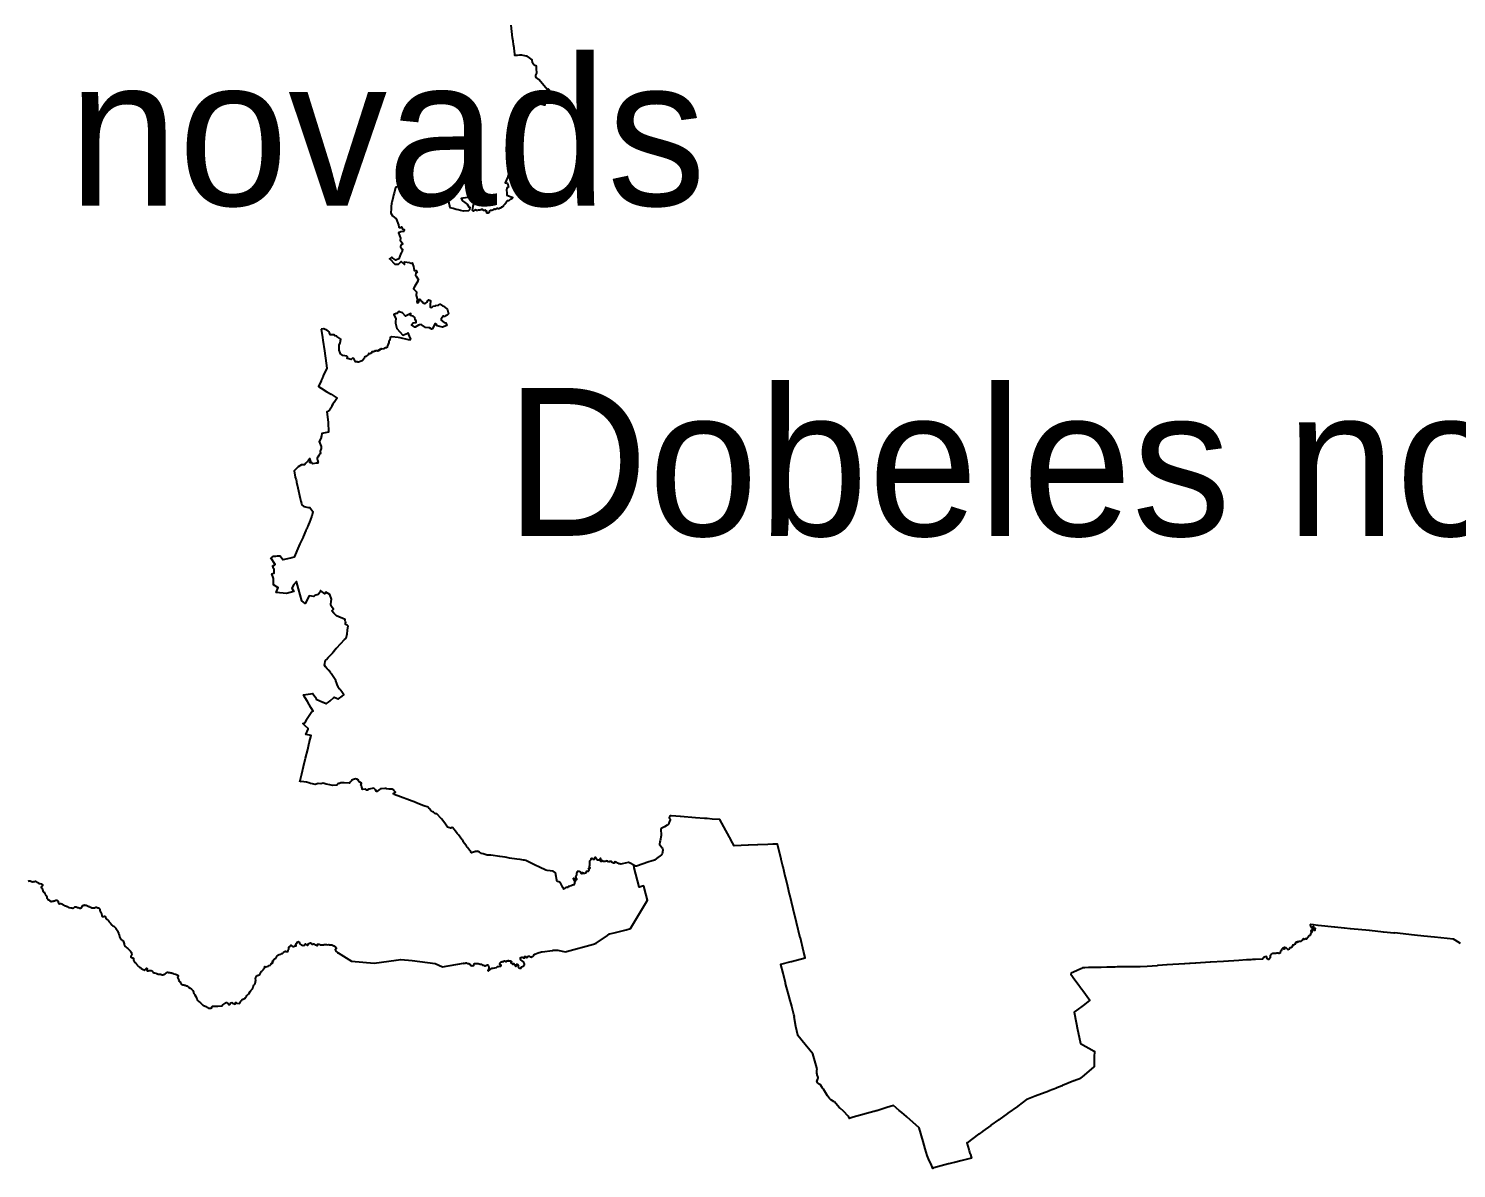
# Model space of a CAD drawing. Extents: x 293476 to 779698, y 145469 to 460400.
# Drawn here: x 412090 to 462305, y 240355 to 280438 of the extents above; entities that cross this region are included whole.
import ezdxf

# ---------------------------------------------------------------- set-up
doc = ezdxf.new("R2010")
doc.units = 0
for name, color, linetype in [('Level 25', 7, 'Continuous'), ('Level 31', 7, 'Continuous'), ('Level 57', 7, 'Continuous')]:
    doc.layers.add(name, color=color, linetype=linetype)

msp = doc.modelspace()

# ---------------------------------------------------------------- linework, layer by layer
at = {"layer": 'Level 25'}
for points in [[(430423, 278239), (430410, 278275), (430401, 278289), (430392, 278297), (430372, 278308), (430361, 278311), (430353, 278309), (430350, 278303), (430350, 278292), (430348, 278286), (430343, 278288), (430030, 278647), (429937, 278715), (429936, 278722), (429934, 278753), (429929, 278785), (429928, 278797), (429935, 278814), (429940, 278825), (429950, 278845), (429960, 278863), (429962, 278878), (429963, 278891), (429961, 278918), (429953, 278990), (429957, 279078), (429952, 279111), (429910, 279138), (429866, 279158), (429863, 279165), (429813, 279230), (429805, 279333), (429703, 279409), (429626, 279467), (429587, 279472), (429436, 279498), (429391, 279505), (429354, 279502), (429286, 279495), (429246, 279492), (429198, 279489), (429196, 279488), (429191, 279533), (429178, 279639), (429165, 279745), (429164, 279756), (429149, 279875), (429134, 279993), (429115, 280116), (429064, 280558)], [(430423, 278239), (430411, 278205), (430414, 278195), (430435, 278194), (430446, 278195), (430453, 278187), (430445, 278172), (430446, 278170), (430445, 278160), (430447, 278153), (430453, 278146), (430453, 278142), (430451, 278133), (430450, 278125), (430444, 278119), (430436, 278111), (430431, 278100), (430429, 278092), (430429, 278086), (430423, 278082), (430395, 278052), (430376, 278026), (430368, 278006), (430355, 277991), (430346, 277978), (430338, 277962), (430337, 277960), (430336, 277953), (430335, 277938), (430332, 277931), (430327, 277924), (430318, 277920), (430306, 277919), (430300, 277920), (430290, 277919), (430286, 277915), (430282, 277909), (430281, 277896), (430283, 277889), (430281, 277883), (430274, 277878), (430269, 277870), (430268, 277866), (430264, 277863), (430256, 277865), (430250, 277865), (430244, 277868), (430239, 277866), (430235, 277861), (430232, 277855), (430229, 277851), (430231, 277845), (430234, 277839), (430237, 277832), (430235, 277821), (430235, 277820), (430247, 277800), (430253, 277788), (430252, 277777), (430251, 277767), (430248, 277758), (430243, 277749), (430237, 277746), (430230, 277745), (430229, 277745), (430210, 277748), (430197, 277762), (430188, 277775), (430182, 277787), (430181, 277800), (430172, 277781), (430164, 277773), (430151, 277768), (430146, 277768), (430133, 277776), (430124, 277785), (430119, 277792), (430120, 277801), (430108, 277811), (430086, 277811), (430057, 277824), (430037, 277828), (430021, 277815), (429970, 277779), (429944, 277750), (429928, 277734), (429911, 277726), (429896, 277714), (429880, 277693), (429865, 277667), (429857, 277650), (429833, 277655), (429826, 277647), (429822, 277640), (429807, 277639), (429784, 277633), (429771, 277634), (429763, 277655), (429767, 277658), (429770, 277667), (429767, 277672), (429763, 277680), (429756, 277683), (429750, 277681), (429737, 277685), (429731, 277680), (429722, 277678), (429710, 277679), (429689, 277684), (429661, 277696), (429646, 277700), (429635, 277701), (429630, 277697), (429626, 277688), (429624, 277674), (429620, 277665), (429614, 277657), (429607, 277653), (429598, 277648), (429596, 277637), (429594, 277626), (429590, 277618), (429585, 277613), (429573, 277610), (429563, 277606), (429558, 277597), (429560, 277588), (429565, 277582), (429577, 277573), (429590, 277566), (429602, 277558), (429603, 277551), (429603, 277547), (429594, 277546), (429584, 277550), (429571, 277555), (429554, 277557), (429540, 277555), (429526, 277552), (429517, 277543), (429506, 277536), (429499, 277528), (429494, 277523), (429488, 277519), (429483, 277518), (429472, 277516), (429465, 277519), (429462, 277524), (429458, 277523), (429437, 277519), (429410, 277514), (429400, 277518), (429393, 277525), (429380, 277539), (429365, 277531), (429355, 277529), (429335, 277545), (429320, 277534), (429297, 277550), (429273, 277551), (429249, 277545), (429243, 277537), (429233, 277532), (429219, 277531), (429212, 277517), (429205, 277521), (429205, 277507), (429191, 277488), (429181, 277470), (429181, 277452), (429183, 277440), (429178, 277423), (429175, 277414), (429179, 277408), (429194, 277405), (429210, 277401), (429227, 277388), (429246, 277378), (429249, 277369), (429263, 277355), (429295, 277336), (429304, 277323), (429312, 277300), (429321, 277273), (429322, 277255), (429331, 277228), (429335, 277214), (429331, 277204), (429323, 277195), (429310, 277180), (429287, 277151), (429282, 277142), (429284, 277132), (429289, 277112), (429291, 277100), (429298, 277086), (429276, 277078), (429273, 277052), (429242, 277010), (429278, 277008), (429285, 277003), (429289, 276991), (429279, 276924), (429271, 276921), (429224, 276917), (429213, 276910), (429167, 276855), (429159, 276845), (429162, 276829), (429171, 276821), (429203, 276816), (429217, 276760), (429205, 276748), (429172, 276796), (429145, 276796), (429114, 276764), (429112, 276760), (429090, 276726), (429100, 276706), (429075, 276627), (429067, 276556), (429071, 276544), (429096, 276510), (429114, 276497), (429116, 276529), (429123, 276536), (429200, 276550), (429208, 276519), (429226, 276509), (429229, 276497), (429228, 276485), (429233, 276472), (429282, 276429), (429308, 276419), (429330, 276412), (429338, 276385), (429352, 276376), (429367, 276389), (429403, 276335), (429411, 276326), (429405, 276304), (429401, 276302), (429395, 276295), (429380, 276289), (429367, 276281), (429358, 276279), (429353, 276279), (429341, 276273), (429329, 276263), (429276, 276219), (429268, 276211), (429265, 276206), (429242, 276145), (429213, 276076), (429212, 276070), (429198, 276011), (429198, 276005), (429203, 275998), (429199, 275995), (429198, 275987), (429203, 275970), (429203, 275955), (429195, 275929), (429182, 275897), (429154, 275816), (429153, 275809), (429127, 275735), (429078, 275599), (429061, 275549), (429042, 275495), (429027, 275456), (429019, 275435), (428976, 275306), (428962, 275268), (428948, 275231), (428948, 275230), (428848, 275013), (428872, 275010), (428885, 275008), (428899, 275006), (428916, 275003), (428932, 275001), (428966, 274856), (428952, 274847), (428930, 274845), (428908, 274819), (428901, 274766), (428909, 274649), (428913, 274648), (428910, 274615), (428906, 274590), (428907, 274586), (428905, 274583), (429116, 274498), (429099, 274491), (429097, 274488), (429097, 274472), (429092, 274463), (429084, 274453), (429074, 274450), (429063, 274443), (429046, 274438), (429036, 274433), (429029, 274429), (429020, 274420), (429013, 274410), (429006, 274402), (428997, 274394), (428986, 274386), (428972, 274381), (428962, 274377), (428950, 274378), (428932, 274380), (428918, 274378), (428912, 274371), (428902, 274359), (428896, 274352), (428892, 274331), (428886, 274318), (428878, 274307), (428868, 274294), (428859, 274280), (428844, 274266), (428817, 274240), (428786, 274205), (428780, 274202), (428778, 274185), (428775, 274177), (428768, 274169), (428757, 274164), (428749, 274161), (428738, 274161), (428723, 274161), (428717, 274159), (428712, 274153), (428705, 274148), (428701, 274141), (428696, 274135), (428694, 274127), (428691, 274121), (428682, 274121), (428672, 274120), (428662, 274118), (428654, 274116), (428648, 274112), (428645, 274106), (428642, 274102), (428636, 274098), (428631, 274098), (428624, 274104), (428618, 274104), (428612, 274103), (428603, 274103), (428593, 274105), (428588, 274110), (428582, 274114), (428577, 274116), (428559, 274105), (428546, 274095), (428526, 274088), (428500, 274081), (428471, 274082), (428454, 274081), (428444, 274081), (428438, 274079), (428435, 274072), (428429, 274064), (428418, 274056), (428405, 274049), (428389, 274045), (428376, 274045), (428360, 274044), (428344, 274042), (428333, 274040), (428324, 274036), (428310, 274029), (428300, 274021), (428292, 274014), (428291, 274011), (428287, 274000), (428285, 273988), (428283, 273979), (428283, 273971), (428282, 273965), (428273, 273954), (428268, 273952), (428252, 273951), (428224, 273954), (428218, 273951), (428211, 273949), (428201, 273953), (428201, 273976), (428196, 273987), (428200, 273995), (428206, 274007), (428205, 274011), (428204, 274014), (428201, 274015), (428194, 274013), (428184, 274010), (428180, 274010), (428177, 274012), (428176, 274014), (428176, 274021), (428177, 274030), (428177, 274040), (428176, 274042), (428173, 274046), (428161, 274047), (428153, 274047), (428145, 274048), (428137, 274044), (428133, 274043), (428124, 274046), (428108, 274041), (428091, 274040), (428079, 274058), (428064, 274072), (428050, 274080), (428047, 274081), (428035, 274080), (428029, 274081), (428023, 274081), (428018, 274080), (428011, 274077), (428006, 274074), (428002, 274069), (427991, 274064), (427981, 274061), (427969, 274054), (427964, 274051), (427944, 274049), (427942, 274049), (427939, 274052), (427935, 274053), (427929, 274053), (427921, 274051), (427920, 274050), (427913, 274049), (427905, 274048), (427885, 274045), (427873, 274047), (427866, 274046), (427845, 274046), (427839, 274047), (427821, 274057), (427816, 274062), (427809, 274061), (427796, 274057), (427774, 274044), (427759, 274036), (427741, 274016), (427734, 274016), (427711, 274033), (427706, 274038), (427702, 274040), (427702, 274044), (427731, 274191), (427756, 274308), (427769, 274353), (427769, 274356), (427787, 274435), (427789, 274455), (427793, 274487), (427780, 274491), (427767, 274491), (427738, 274491), (427717, 274494), (427707, 274497), (427666, 274495), (427665, 274499), (427566, 274496), (427521, 274493), (427455, 274486), (427366, 274471), (427300, 274461), (427356, 274381), (427512, 274261), (427574, 274170), (427604, 274155), (427602, 274068), (427559, 274027), (427385, 274013), (427277, 274043), (427202, 274062), (427123, 274081), (427024, 274106), (426912, 274134), (426901, 274188), (426878, 274302), (426859, 274401), (426779, 274417), (426664, 274440), (426587, 274453), (426504, 274514), (426487, 274527), (426441, 274509), (426333, 274531), (426287, 274526), (426238, 274499), (426191, 274473), (426130, 274357), (425534, 274606), (425414, 274635), (425343, 274725), (425249, 274843), (425124, 274862), (425068, 274875), (424996, 274846), (424947, 274650), (424929, 274581), (424911, 274523), (424861, 274318), (424854, 274287), (424847, 274178), (424843, 274114), (424831, 273952), (424889, 273855), (425018, 273744), (425098, 273535), (425107, 273457), (425118, 273445), (425178, 273447), (425210, 273465), (425245, 273384), (425299, 273375), (425299, 273352), (425284, 273299), (425183, 273286), (425098, 273260), (425169, 273064), (425166, 273062), (425168, 273057), (425167, 273045), (425159, 273000), (425159, 272998), (425252, 272867), (425247, 272867), (425194, 272833), (425182, 272821), (425166, 272767), (425166, 272757), (425219, 272698), (425235, 272682), (425238, 272675), (425239, 272671), (425223, 272561), (425179, 272537), (425183, 272530), (425113, 272343), (425008, 272299), (424897, 272370), (424873, 272391), (424870, 272396), (424854, 272389), (424788, 272340), (424792, 272336), (424975, 272156), (425039, 272149), (425077, 272149), (425084, 272147), (425187, 272240), (425190, 272247), (425198, 272251), (425307, 272144), (425313, 272232), (425487, 272212), (425514, 272192), (425590, 272199), (425575, 272160), (425598, 272161), (425629, 272072), (425654, 271935), (425694, 271926), (425725, 271935), (425754, 271859), (425710, 271843), (425694, 271756), (425719, 271726), (425798, 271597), (425780, 271564), (425778, 271559), (425678, 271378), (425665, 271366), (425624, 271285), (425729, 271176), (425724, 271054), (425770, 270897), (425740, 270847), (425762, 270791), (425801, 270803), (425814, 270845), (425847, 270921), (425933, 270834), (425936, 270837), (425982, 270787), (426005, 270776), (426028, 270771), (426034, 270773), (426106, 270815), (426111, 270821), (426129, 270870), (426154, 270900), (426159, 270898), (426222, 270875), (426212, 270712), (426218, 270647), (426277, 270632), (426316, 270671), (426405, 270693), (426407, 270701), (426410, 270701), (426495, 270717), (426512, 270717), (426558, 270744), (426563, 270747), (426568, 270746), (426643, 270693), (426649, 270690), (426652, 270692), (426655, 270687), (426659, 270684), (426693, 270672), (426724, 270644), (426809, 270565), (426818, 270546), (426860, 270408), (426806, 270361), (426793, 270353), (426792, 270354), (426750, 270335), (426712, 270313), (426678, 270333), (426597, 270229), (426603, 270180), (426704, 270105), (426764, 270091), (426799, 270002), (426643, 269939), (426643, 269936), (426460, 269983), (426455, 269987), (426423, 270045), (426418, 270050), (426389, 270058), (426381, 270057), (426291, 269879), (426261, 269873), (426252, 269876), (426189, 269911), (426053, 269929), (425896, 270034), (425840, 270023), (425801, 270009), (425681, 269943), (425678, 269943), (425561, 270015), (425616, 270093), (425718, 270106), (425725, 270145), (425687, 270208), (425672, 270273), (425613, 270323), (425519, 270350), (425528, 270415), (425351, 270328), (425246, 270443), (425156, 270461), (425109, 270487), (425056, 270416), (425013, 270415), (424933, 270384), (425003, 270229), (424993, 270141), (424990, 270084), (425041, 269888), (425256, 269656), (425430, 269731), (425434, 269733), (425479, 269626), (425524, 269519), (425530, 269505)], [(422380, 269871), (422425, 269574), (422437, 269476), (422492, 269101), (422555, 268667), (422579, 268497), (422454, 268223), (422452, 268217), (422428, 268163), (422424, 268152), (422386, 268065), (422378, 268047), (422288, 267850), (422376, 267795), (422579, 267668), (422728, 267577), (422940, 267444), (422943, 267442), (422913, 267400), (422886, 267361), (422880, 267361), (422877, 267360), (422846, 267318), (422786, 267234), (422789, 267231), (422795, 267227), (422751, 267167), (422767, 267155), (422677, 267021), (422592, 266958), (422585, 266955), (422631, 266600), (422636, 266245), (422403, 266203), (422387, 266117), (422383, 266077), (422380, 266049), (422315, 265914), (422375, 265742), (422381, 265671)], [(424695, 269215), (424668, 269213), (424642, 269216), (424633, 269212), (424621, 269201), (424600, 269190), (424595, 269180), (424588, 269175), (424580, 269172), (424511, 269169), (424499, 269177), (424490, 269179), (424483, 269177), (424476, 269172), (424469, 269163), (424467, 269151), (424464, 269148), (424453, 269144), (424448, 269135), (424439, 269153), (424437, 269152), (424432, 269145), (424429, 269134), (424433, 269115), (424431, 269112), (424421, 269117), (424411, 269130), (424411, 269136), (424407, 269136), (424398, 269132), (424393, 269125), (424392, 269121), (424396, 269115), (424389, 269104), (424380, 269099), (424377, 269098), (424362, 269111), (424359, 269111), (424356, 269110), (424349, 269101), (424342, 269101), (424334, 269104), (424330, 269115), (424327, 269116), (424299, 269096), (424297, 269096), (424295, 269097), (424288, 269110), (424273, 269109), (424271, 269107), (424265, 269090), (424248, 269085), (424230, 269071), (424224, 269071), (424211, 269073), (424196, 269087), (424194, 269087), (424191, 269074), (424187, 269069), (424184, 269071), (424179, 269077), (424171, 269068), (424149, 269036), (424146, 269024), (424142, 269018), (424136, 269017), (424115, 269021), (424100, 269011), (424088, 269000), (424082, 268999), (424064, 269010), (424047, 269004), (424042, 268996), (424045, 268991), (424045, 268978), (424040, 268973), (424013, 268956), (423949, 268909), (423906, 268879), (423894, 268838), (423845, 268777), (423823, 268749), (423698, 268710), (423669, 268713), (423666, 268713), (423651, 268714), (423587, 268720), (423534, 268840), (423483, 268849), (423437, 268797), (423305, 268837), (423296, 268839), (423301, 268900), (423285, 268919), (423142, 268946), (423096, 268982), (423056, 269002), (423052, 269040), (423008, 269132), (423010, 269302), (423045, 269387), (423073, 269515), (422932, 269615), (422928, 269621), (422861, 269636), (422838, 269669), (422728, 269665), (422705, 269668), (422698, 269668), (422692, 269689), (422690, 269696), (422689, 269702), (422687, 269706), (422671, 269734), (422646, 269775), (422622, 269797), (422606, 269809), (422586, 269820), (422569, 269836), (422556, 269843), (422521, 269855), (422498, 269862), (422480, 269875), (422460, 269874), (422380, 269871)], [(425459, 269483), (425454, 269496), (425158, 269566), (425086, 269580), (424867, 269603), (424802, 269571), (424791, 269482), (424765, 269430), (424755, 269396), (424714, 269278), (424700, 269240), (424698, 269228), (424695, 269215)], [(425459, 269483), (425467, 269487), (425530, 269505)], [(422381, 265671), (422343, 265579), (422342, 265564), (422352, 265505), (422344, 265489), (422293, 265427), (422261, 265370), (422243, 265334), (422245, 265310), (422256, 265260), (422269, 265234), (422272, 265219), (422270, 265213), (422265, 265207), (422268, 265192), (422274, 265164), (422268, 265159), (422222, 265165), (422222, 265163), (422224, 265154), (422072, 265133), (422035, 265174), (422006, 265168), (421974, 265184), (422017, 265217), (421984, 265314), (421919, 265240), (421842, 265156), (421792, 265099), (421693, 265095), (421575, 265027), (421428, 264881), (421470, 264661), (421499, 264564), (421510, 264526), (421518, 264490), (421560, 264283), (421646, 263912), (421670, 263815), (421685, 263742), (421698, 263696), (421766, 263636), (421936, 263593), (421983, 263595), (422088, 263451), (422093, 263446), (422092, 263437), (422089, 263431), (422081, 263411), (422076, 263397), (422070, 263381), (422067, 263368), (422065, 263354), (422063, 263337), (422059, 263323), (422056, 263311), (422052, 263300), (422046, 263289), (422044, 263287), (422038, 263270), (422036, 263270), (421965, 263080), (421905, 262918), (421896, 262920), (421890, 262903), (421883, 262886), (421872, 262861), (421865, 262841), (421853, 262822), (421849, 262811), (421847, 262799), (421847, 262789), (421753, 262566), (421745, 262548), (421636, 262316), (421522, 262073), (421500, 262019), (421430, 261849), (421348, 261831), (421302, 261820), (421035, 261760), (420940, 261882), (420915, 261887), (420885, 261882), (420834, 261882), (420777, 261870), (420739, 261869), (420712, 261870), (420689, 261872), (420686, 261869), (420613, 261829)], [(421630, 253952), (421695, 254227), (421759, 254485), (421830, 254777), (421906, 255091), (421961, 255316), (422024, 255577), (422025, 255582), (421967, 255592), (421843, 255620), (421927, 255799), (421927, 255803), (421926, 255809), (421926, 255810), (421918, 255830), (421821, 255916), (421791, 255940), (421733, 256004), (421806, 256025), (421820, 256031), (421871, 256139), (421866, 256142), (421886, 256180), (422006, 256352), (422034, 256391), (422098, 256431), (422021, 256562), (421897, 256769), (421816, 256902), (421758, 257009), (421757, 257009), (422085, 257057), (422091, 257049), (422092, 257047), (422174, 256937), (422183, 256926), (422184, 256924), (422187, 256922), (422187, 256920), (422203, 256863), (422205, 256858), (422208, 256860), (422444, 256756), (422445, 256755), (422474, 256743), (422555, 256710), (422569, 256709), (422635, 256748), (422697, 256804), (422825, 256921), (422832, 256925), (422841, 256922), (422925, 256890), (422978, 256870), (422990, 256872), (423114, 256963), (423177, 257007), (423177, 257014), (423108, 257109), (423034, 257204), (423030, 257210), (423015, 257229), (423010, 257237), (422999, 257251), (422993, 257259), (422988, 257269), (422980, 257284), (422975, 257296), (422948, 257371), (422933, 257413), (422899, 257505), (422894, 257517), (422802, 257649), (422730, 257754), (422712, 257780), (422706, 257789), (422671, 257840), (422656, 257864), (422647, 257876), (422642, 257881), (422601, 257914), (422591, 257925), (422528, 257991), (422502, 258053), (422502, 258056), (422502, 258062), (422510, 258115), (422520, 258185), (422522, 258190), (422526, 258200), (422547, 258235), (422555, 258246), (422563, 258255), (422628, 258320), (422690, 258383), (422754, 258456), (422785, 258490), (422800, 258506), (422813, 258515), (422841, 258557), (422897, 258636), (422915, 258651), (423072, 258810), (423205, 258950), (423248, 258994), (423273, 259032), (423273, 259044), (423284, 259091), (423292, 259156), (423309, 259274), (423324, 259372), (423333, 259428), (423289, 259455), (423237, 259487), (423242, 259529), (423247, 259557), (423239, 259581), (423219, 259624), (423218, 259633), (423220, 259644), (423225, 259657), (422919, 259785), (422894, 259812), (422887, 259824), (422831, 259884), (422760, 259960), (422812, 260016), (422732, 260130), (422724, 260190), (422721, 260197), (422722, 260202), (422733, 260296), (422745, 260369), (422683, 260535), (422547, 260614), (422510, 260563), (422466, 260598), (422462, 260594), (422367, 260663), (422360, 260677), (422343, 260625), (422272, 260536), (422163, 260501), (422121, 260469), (421958, 260493), (421818, 260221), (421702, 260315), (421585, 260738), (421513, 260991), (421418, 260891), (421352, 260758), (421419, 260641), (421163, 260578), (420794, 260604), (420873, 260784), (420854, 260786), (420706, 260874), (420705, 261100), (420647, 261262), (420708, 261283), (420726, 261290), (420726, 261298), (420726, 261317), (420726, 261334), (420726, 261393), (420726, 261413), (420726, 261425), (420726, 261427), (420724, 261431), (420720, 261438), (420711, 261457), (420706, 261467), (420694, 261489), (420688, 261500), (420676, 261524), (420669, 261538), (420671, 261539), (420759, 261595), (420613, 261829)], [(433373, 251024), (433366, 251028), (433358, 251032), (433272, 251078), (433221, 251104), (433193, 251117), (433176, 251118), (433076, 251095), (432967, 251065), (432915, 251059), (432883, 251064), (432857, 251072), (432820, 251090), (432808, 251095), (432773, 251111), (432752, 251116), (432739, 251129), (432725, 251140), (432716, 251140), (432698, 251121), (432685, 251094), (432659, 251089), (432613, 251111), (432604, 251117), (432599, 251136), (432590, 251143), (432583, 251153), (432566, 251155), (432552, 251153), (432541, 251149), (432533, 251145), (432532, 251141), (432525, 251136), (432521, 251135), (432515, 251136), (432501, 251143), (432488, 251141), (432471, 251138), (432462, 251140), (432457, 251146), (432456, 251157), (432449, 251164), (432439, 251167), (432417, 251165), (432406, 251158), (432386, 251157), (432374, 251153), (432364, 251148), (432357, 251148), (432352, 251148), (432340, 251145), (432327, 251150), (432317, 251150), (432309, 251154), (432298, 251163), (432279, 251164), (432278, 251165), (432277, 251173), (432257, 251180), (432254, 251179), (432253, 251152), (432243, 251150), (432228, 251151), (432219, 251152), (432213, 251154), (432209, 251163), (432209, 251182), (432210, 251197), (432209, 251209), (432212, 251226), (432215, 251231), (432220, 251237), (432221, 251244), (432216, 251252), (432206, 251253), (432197, 251254), (432190, 251248), (432183, 251240), (432170, 251220), (432158, 251203), (432146, 251192), (432131, 251192), (432112, 251196), (432097, 251201), (432090, 251212), (432077, 251236), (432067, 251251), (432058, 251267), (432052, 251280), (432045, 251286), (432036, 251291), (432023, 251293), (432010, 251291), (432003, 251288), (431991, 251275), (431988, 251260), (431986, 251236), (431984, 251224), (431981, 251217), (431975, 251214), (431961, 251214), (431950, 251217), (431942, 251226), (431930, 251238), (431916, 251248), (431913, 251250), (431906, 251252), (431893, 251255), (431886, 251256), (431879, 251245), (431865, 251237), (431866, 251235), (431870, 251220), (431865, 251203), (431857, 251194), (431843, 251185), (431830, 251174), (431820, 251162), (431814, 251151), (431815, 251121), (431814, 251097), (431814, 251082), (431814, 251060), (431815, 251045), (431815, 251029), (431813, 251010), (431810, 250989), (431808, 250967), (431810, 250952), (431825, 250939), (431835, 250927), (431834, 250916), (431824, 250902), (431811, 250892), (431801, 250893), (431792, 250893), (431782, 250895), (431775, 250890), (431782, 250874), (431791, 250863), (431799, 250857), (431807, 250848), (431802, 250840), (431795, 250835), (431785, 250830), (431779, 250821), (431774, 250810), (431772, 250801), (431762, 250797), (431709, 250796), (431702, 250792), (431699, 250783), (431697, 250768), (431687, 250761), (431683, 250751), (431684, 250742), (431680, 250738), (431641, 250725), (431639, 250724), (431634, 250725), (431629, 250731), (431620, 250734), (431610, 250733), (431604, 250723), (431598, 250725), (431591, 250739), (431571, 250747), (431558, 250745), (431544, 250719), (431535, 250722), (431519, 250726), (431517, 250733), (431515, 250735), (431520, 250740), (431522, 250748), (431523, 250752), (431515, 250765), (431508, 250775), (431478, 250790), (431468, 250795), (431462, 250795), (431455, 250793), (431448, 250793), (431439, 250800), (431432, 250801), (431426, 250802), (431416, 250804), (431402, 250801), (431395, 250801), (431391, 250800), (431388, 250798), (431378, 250787), (431372, 250774), (431371, 250764), (431368, 250752), (431363, 250741), (431360, 250733), (431357, 250726), (431361, 250715), (431362, 250695), (431355, 250667), (431349, 250655), (431331, 250627), (431327, 250609), (431337, 250582), (431340, 250567), (431342, 250560), (431362, 250552), (431364, 250527), (431355, 250509), (431340, 250494), (431334, 250487), (431322, 250477), (431313, 250487), (431312, 250511), (431313, 250512), (431315, 250526), (431313, 250542), (431280, 250541), (431262, 250551), (431252, 250555), (431245, 250548), (431247, 250536), (431254, 250523), (431268, 250495), (431283, 250470), (431285, 250463), (431288, 250457), (431305, 250451), (431318, 250443), (431317, 250438), (431313, 250433), (431286, 250403), (431287, 250397), (431292, 250379), (431292, 250369), (431285, 250358), (431260, 250340), (431272, 250325), (431244, 250324), (431231, 250318), (431225, 250311), (431198, 250304), (431168, 250288), (431140, 250278), (431125, 250273), (431099, 250267), (431087, 250266), (431075, 250267), (431072, 250265), (431070, 250261), (431068, 250252), (431062, 250244), (431053, 250239), (431044, 250236), (431033, 250231), (431013, 250232), (431004, 250235), (430986, 250230), (430963, 250210), (430944, 250200), (430932, 250192), (430914, 250179), (430903, 250200), (430883, 250237), (430846, 250304), (430818, 250355), (430797, 250398), (430791, 250406), (430736, 250429), (430695, 250447), (430683, 250460), (430671, 250477), (430666, 250490), (430637, 250675), (430631, 250693), (430618, 250747), (430541, 250812), (430334, 250836), (430324, 250837), (430287, 250842), (430062, 250950), (430060, 250951), (430033, 250963), (429930, 251012), (429807, 251071), (429580, 251184), (429535, 251190), (429494, 251197), (429373, 251214), (429261, 251232), (429004, 251271), (428908, 251286), (428846, 251296), (428668, 251322), (428664, 251322), (428344, 251371), (428286, 251371), (428221, 251374), (428077, 251420), (428016, 251426), (427947, 251472), (427903, 251501), (427875, 251507), (427867, 251504), (427853, 251503), (427837, 251502), (427810, 251495), (427790, 251492), (427775, 251488), (427665, 251454), (427667, 251455), (427667, 251457), (427665, 251459), (427660, 251461), (427658, 251463), (427653, 251469), (427638, 251490), (427617, 251518), (427593, 251550), (427559, 251595), (427528, 251636), (427513, 251656), (427501, 251671), (427486, 251691), (427463, 251721), (427420, 251779), (427412, 251790), (427386, 251823), (427384, 251826), (427383, 251829), (427380, 251841), (427378, 251846), (427375, 251859), (427373, 251863), (427349, 251893), (427325, 251925), (427264, 252006), (427205, 252086), (427165, 252138), (427142, 252168), (427093, 252227), (427054, 252274), (426999, 252341), (426993, 252349), (426963, 252327), (426957, 252323), (426948, 252319), (426941, 252319), (426934, 252320), (426905, 252330), (426859, 252345), (426828, 252355), (426826, 252357), (426821, 252366), (426808, 252390), (426805, 252393), (426725, 252492), (426607, 252643), (426599, 252660), (426447, 252821), (426412, 252826), (426376, 252842), (426360, 252854), (426332, 252882), (426311, 252898), (426270, 252922), (426242, 252945), (426190, 253004), (426182, 253016), (426167, 253032), (426139, 253055), (425992, 253111), (425722, 253214), (425705, 253221), (424948, 253510), (424946, 253511), (424916, 253524), (424992, 253585), (424963, 253617), (424950, 253628), (424936, 253648), (424913, 253675), (424899, 253684), (424875, 253693), (424767, 253697), (424674, 253709), (424650, 253715), (424623, 253717), (424505, 253706), (424472, 253699), (424430, 253679), (424380, 253641), (424341, 253605), (424331, 253611), (424292, 253669), (424249, 253717), (424244, 253721), (424235, 253723), (424169, 253712), (424115, 253706), (424062, 253693), (424003, 253658), (423995, 253656), (423987, 253659), (423954, 253686), (423947, 253691), (423936, 253692), (423829, 253682), (423812, 253764), (423808, 253780), (423802, 253795), (423794, 253813), (423783, 253831), (423780, 253838), (423781, 253850), (423784, 253857), (423801, 253886), (423803, 253892), (423802, 253900), (423799, 253904), (423737, 253935), (423726, 253943), (423718, 253952), (423706, 253978), (423699, 254002), (423698, 254009), (423694, 254012), (423632, 254044), (423592, 254059), (423484, 254025), (423473, 254020), (423444, 253990), (423420, 253964), (423400, 253941), (423377, 253907), (423371, 253906), (423361, 253905), (423186, 253915), (423141, 253919), (423106, 253920), (423084, 253920), (423067, 253916), (423046, 253904), (423025, 253897), (423002, 253890), (422972, 253881), (422966, 253878), (422961, 253874), (422945, 253851), (422926, 253829), (422779, 253821), (422681, 253842), (422559, 253863), (422446, 253899), (422370, 253879), (422272, 253889), (422171, 253857), (422077, 253880), (422008, 253891), (421941, 253913), (421864, 253938), (421681, 253967), (421680, 253967), (421630, 253952)]]:
    msp.add_lwpolyline(points, dxfattribs=at)
at = {"layer": 'Level 31'}
for points in [[(438270, 251755), (438093, 251748), (438091, 251748), (438088, 251748), (437734, 251735), (437731, 251735), (437729, 251735), (437407, 251722), (437405, 251722), (437402, 251722), (436909, 251703), (436906, 251703), (436905, 251705), (436790, 251916), (436764, 251964), (436748, 251995), (436747, 251998), (436746, 252001), (436745, 252003), (436745, 252003), (436545, 252369), (436404, 252620), (436403, 252622), (436400, 252623), (436400, 252623), (436131, 252642), (435952, 252659), (435856, 252665), (435550, 252688), (435013, 252728), (435013, 252728), (434694, 252755), (434683, 252755), (434681, 252754), (434679, 252754), (434676, 252753), (434673, 252753), (434670, 252752), (434666, 252751), (434646, 252739), (434627, 252723), (434619, 252713), (434614, 252697), (434615, 252684), (434622, 252669), (434642, 252643), (434650, 252626), (434649, 252617), (434618, 252527), (434599, 252464), (434585, 252450), (434553, 252425), (434457, 252369), (434342, 252307), (434334, 252301), (434329, 252294), (434332, 252057), (434299, 251881), (434286, 251837), (434278, 251755), (434281, 251736), (434285, 251731), (434371, 251628), (434382, 251604), (434397, 251563), (434400, 251544), (434375, 251423), (434365, 251401), (434348, 251384), (434172, 251251), (434105, 251201), (433987, 251162), (433902, 251131), (433471, 250990), (433456, 250987), (433442, 250988), (433372, 251027), (433373, 251024)], [(450372, 247439), (450308, 247437), (450010, 247428), (449810, 247425), (449459, 247416), (449391, 247416), (449371, 247418), (449368, 247418), (449366, 247418), (449232, 247409), (449215, 247408), (449162, 247408), (449149, 247404), (449117, 247390), (448944, 247308), (448752, 247223), (448748, 247211), (448749, 247188), (448805, 247110), (448850, 247040), (449006, 246832), (449085, 246716), (449125, 246667), (449126, 246665), (449128, 246663), (449167, 246611), (449417, 246270), (449220, 246124), (449131, 246055), (448868, 245861), (448862, 245856), (448860, 245848), (448995, 245179), (448996, 245172), (448996, 245172), (449002, 245142), (449002, 245140), (449003, 245137), (449079, 244754), (449079, 244751), (449081, 244750), (449569, 244481), (449571, 244480), (449571, 244477), (449571, 244477), (449568, 244273), (449566, 244136), (449566, 244136), (449566, 244135), (449566, 244134), (449566, 244131), (449566, 244129), (449560, 243936), (449560, 243933), (449558, 243931), (449219, 243638), (449217, 243637), (449215, 243635), (449088, 243525), (449086, 243524), (449084, 243523), (448860, 243432), (448857, 243431), (448855, 243430), (448454, 243267), (448451, 243266), (448449, 243265), (448447, 243265), (448447, 243265), (448437, 243260), (448257, 243190), (448241, 243183), (447987, 243082), (447979, 243079), (447979, 243079), (447977, 243078), (447975, 243077), (447972, 243077), (447491, 242892), (447489, 242891), (447487, 242891), (447192, 242778), (447190, 242777), (447188, 242775), (446876, 242540), (446874, 242539), (446873, 242538), (446873, 242538), (446872, 242537), (446867, 242534), (446527, 242293), (446519, 242287), (446519, 242287), (446517, 242286), (446514, 242284), (446207, 242069), (446205, 242068), (446203, 242067), (445936, 241872), (445934, 241871), (445931, 241869), (445646, 241662), (445644, 241660), (445642, 241659), (445505, 241559), (445503, 241558), (445501, 241557), (445094, 241260), (445092, 241259), (445092, 241257), (445155, 241024), (445156, 241021), (445157, 241019), (445157, 241019), (445159, 241012), (445165, 240987), (445196, 240885), (445200, 240880), (445210, 240875), (445209, 240866), (445214, 240848), (445256, 240718), (445254, 240718), (445251, 240717), (445249, 240717), (444876, 240623), (444873, 240623), (444871, 240622), (444651, 240567), (444649, 240566), (444646, 240566), (444451, 240515), (444448, 240514), (444446, 240514), (444444, 240513), (443925, 240382), (443902, 240373), (443895, 240355), (443841, 240473), (443739, 240698), (443693, 240808), (443627, 241041), (443551, 241298), (443550, 241300), (443550, 241302), (443549, 241304), (443410, 241784), (443409, 241787), (443407, 241788), (442974, 242168), (442972, 242170), (442970, 242171), (442963, 242177), (442799, 242317), (442704, 242398), (442512, 242569), (442504, 242569), (442276, 242497), (441920, 242386), (441917, 242385), (441898, 242379), (441898, 242379), (441895, 242379), (441893, 242378), (441825, 242363), (441822, 242362), (441820, 242362), (441820, 242362), (441095, 242154), (440947, 242109), (440944, 242116), (440937, 242159), (440915, 242188), (440752, 242374), (440631, 242476), (440600, 242502), (440431, 242694), (440418, 242703), (440322, 242757), (440307, 242769), (440262, 242817), (440189, 242906), (440149, 242963), (440044, 243141), (440012, 243183), (440012, 243183), (439938, 243293), (439875, 243333), (439833, 243362), (439814, 243437), (439847, 243497), (439853, 243551), (439824, 243642), (439827, 243676), (439813, 243704), (439813, 243751), (439817, 243818), (439823, 243835), (439811, 243878), (439808, 243889), (439807, 243892), (439807, 243894), (439672, 244384), (439671, 244386), (439670, 244388), (439457, 244647), (439455, 244649), (439454, 244651), (439251, 244898), (439250, 244899), (439248, 244901), (439140, 245033), (439138, 245035), (439138, 245037), (439074, 245341), (439073, 245343), (439072, 245346), (439071, 245352), (439011, 245687), (439010, 245698), (439022, 245712), (439013, 245730), (439005, 245763), (438936, 246053), (438934, 246063), (438933, 246065), (438855, 246341), (438854, 246344), (438853, 246346), (438852, 246350), (438750, 246725), (438710, 246864), (438707, 246867), (438709, 246871), (438713, 246879), (438714, 246881), (438714, 246883), (438626, 247218), (438625, 247221), (438624, 247223), (438544, 247531), (438543, 247534), (438546, 247534), (438911, 247632), (438913, 247632), (438916, 247633), (439396, 247761), (439399, 247761), (439398, 247764), (439397, 247771), (439344, 247994), (439232, 248460), (439232, 248461), (439231, 248463), (439226, 248467), (439096, 249004), (438981, 249479), (438861, 249977), (438853, 249989), (438852, 249994), (438850, 249999), (438850, 249999), (438788, 250271), (438706, 250604), (438706, 250607), (438705, 250607), (438705, 250609), (438703, 250624), (438703, 250627), (438703, 250629), (438623, 250962), (438623, 250965), (438621, 250967), (438616, 250976), (438615, 250978), (438614, 250980), (438614, 250981), (438557, 251215), (438557, 251215), (438558, 251217), (438558, 251217), (438558, 251219), (438558, 251228), (438558, 251230), (438557, 251233), (438429, 251759), (438428, 251762), (438426, 251761), (438270, 251755)], [(419233, 246198), (419243, 246195), (419258, 246175), (419266, 246169), (419299, 246161), (419355, 246137), (419361, 246137), (419366, 246139), (419367, 246143), (419368, 246165), (419364, 246185), (419368, 246191), (419378, 246195), (419386, 246193), (419398, 246175), (419415, 246166), (419427, 246162), (419508, 246154), (419517, 246166), (419538, 246212), (419549, 246229), (419555, 246235), (419586, 246258), (419593, 246267), (419601, 246283), (419608, 246293), (419623, 246304), (419637, 246307), (419686, 246330), (419697, 246332), (419703, 246336), (419716, 246363), (419752, 246412), (419761, 246433), (419778, 246449), (419815, 246480), (419823, 246489), (419847, 246522), (419879, 246573), (419902, 246613), (419928, 246639), (419954, 246658), (419970, 246673), (419980, 246694), (419990, 246741), (420001, 246775), (420016, 246801), (420016, 246801), (420046, 246836), (420061, 246858), (420065, 246867), (420072, 246894), (420074, 246914), (420070, 246932), (420077, 246966), (420075, 247031), (420077, 247059), (420082, 247071), (420090, 247095), (420099, 247108), (420137, 247144), (420162, 247152), (420182, 247156), (420219, 247180), (420248, 247216), (420260, 247248), (420270, 247266), (420273, 247281), (420276, 247285), (420288, 247296), (420301, 247304), (420356, 247354), (420370, 247374), (420387, 247403), (420392, 247416), (420395, 247434), (420393, 247452), (420396, 247460), (420401, 247462), (420405, 247461), (420408, 247459), (420412, 247446), (420420, 247442), (420430, 247441), (420514, 247468), (420549, 247486), (420590, 247509), (420593, 247513), (420612, 247523), (420622, 247536), (420618, 247554), (420624, 247565), (420630, 247568), (420658, 247574), (420669, 247579), (420678, 247586), (420681, 247600), (420674, 247620), (420681, 247659), (420687, 247661), (420697, 247654), (420708, 247660), (420711, 247669), (420709, 247692), (420717, 247707), (420740, 247731), (420783, 247751), (420800, 247765), (420808, 247785), (420834, 247829), (420845, 247842), (420858, 247854), (420884, 247864), (420899, 247876), (420917, 247884), (420957, 247894), (420988, 247909), (421017, 247919), (421061, 247948), (421105, 247988), (421126, 247992), (421142, 247982), (421168, 247979), (421198, 247989), (421218, 248000), (421225, 248009), (421224, 248035), (421231, 248047), (421237, 248052), (421245, 248062), (421244, 248075), (421246, 248094), (421247, 248123), (421258, 248150), (421265, 248159), (421288, 248173), (421299, 248182), (421312, 248195), (421316, 248203), (421329, 248207), (421333, 248195), (421352, 248184), (421368, 248170), (421383, 248165), (421401, 248163), (421412, 248159), (421436, 248159), (421442, 248172), (421446, 248177), (421451, 248180), (421471, 248184), (421489, 248180), (421499, 248183), (421501, 248186), (421502, 248194), (421493, 248205), (421490, 248213), (421498, 248249), (421503, 248263), (421517, 248278), (421534, 248279), (421538, 248282), (421541, 248287), (421553, 248321), (421561, 248329), (421571, 248330), (421594, 248327), (421599, 248321), (421604, 248307), (421613, 248291), (421617, 248270), (421620, 248263), (421644, 248244), (421677, 248221), (421693, 248217), (421713, 248207), (421750, 248199), (421786, 248203), (421804, 248212), (421810, 248220), (421818, 248241), (421830, 248249), (421835, 248247), (421843, 248239), (421853, 248233), (421873, 248227), (421893, 248206), (421907, 248202), (421913, 248205), (421918, 248213), (421918, 248222), (421913, 248233), (421913, 248240), (421917, 248245), (421923, 248250), (421950, 248262), (421978, 248280), (421999, 248287), (422014, 248286), (422025, 248281), (422046, 248252), (422052, 248247), (422062, 248240), (422076, 248235), (422079, 248235), (422085, 248241), (422106, 248250), (422125, 248254), (422132, 248252), (422144, 248244), (422153, 248234), (422177, 248218), (422234, 248190), (422240, 248184), (422245, 248185), (422246, 248190), (422235, 248203), (422232, 248214), (422244, 248234), (422253, 248240), (422316, 248238), (422328, 248234), (422342, 248226), (422351, 248224), (422365, 248218), (422397, 248220), (422405, 248220), (422431, 248214), (422448, 248214), (422465, 248218), (422488, 248231), (422496, 248233), (422532, 248228), (422575, 248227), (422596, 248224), (422647, 248227), (422672, 248221), (422753, 248215), (422780, 248210), (422804, 248198), (422821, 248183), (422833, 248178), (422841, 248172), (422853, 248171), (422868, 248165), (422881, 248151), (422903, 248109), (422911, 248082), (422909, 248075), (422888, 248069), (422877, 248057), (422875, 248040), (422876, 248029), (422882, 248015), (422892, 247999), (422951, 247948), (422959, 247941), (422961, 247940), (422964, 247938), (422964, 247938), (422966, 247936), (422969, 247935), (422973, 247933), (423445, 247647), (424244, 247573), (425015, 247676), (425015, 247676), (425182, 247698), (425586, 247673), (426391, 247556), (426647, 247439), (427386, 247577), (427413, 247566), (427426, 247570), (427444, 247578), (427468, 247583), (427486, 247583), (427500, 247580), (427515, 247575), (427535, 247563), (427566, 247556), (427617, 247527), (427632, 247514), (427636, 247506), (427651, 247491), (427662, 247488), (427696, 247485), (427742, 247486), (427746, 247488), (427755, 247512), (427760, 247533), (427770, 247559), (427779, 247564), (427801, 247566), (427872, 247567), (427905, 247560), (427969, 247537), (427970, 247537), (427978, 247536), (428003, 247533), (428044, 247512), (428060, 247508), (428087, 247505), (428103, 247500), (428129, 247480), (428141, 247477), (428150, 247478), (428175, 247494), (428190, 247499), (428235, 247516), (428243, 247516), (428245, 247513), (428249, 247501), (428260, 247453), (428275, 247430), (428277, 247418), (428273, 247389), (428249, 247339), (428244, 247319), (428247, 247310), (428255, 247303), (428268, 247309), (428308, 247334), (428328, 247350), (428362, 247384), (428385, 247392), (428435, 247400), (428490, 247414), (428543, 247422), (428555, 247434), (428585, 247455), (428594, 247459), (428613, 247462), (428664, 247465), (428673, 247469), (428697, 247472), (428709, 247480), (428714, 247488), (428715, 247495), (428715, 247500), (428712, 247506), (428703, 247507), (428689, 247508), (428681, 247510), (428672, 247521), (428669, 247532), (428667, 247540), (428668, 247553), (428676, 247572), (428683, 247582), (428691, 247595), (428702, 247604), (428715, 247615), (428733, 247623), (428746, 247628), (428755, 247629), (428762, 247629), (428770, 247626), (428773, 247625), (428779, 247626), (428796, 247641), (428813, 247645), (428821, 247649), (428826, 247652), (428837, 247654), (428844, 247652), (428851, 247647), (428852, 247643), (428854, 247638), (428858, 247635), (428862, 247633), (428871, 247633), (428890, 247634), (428897, 247637), (428901, 247646), (428904, 247652), (428907, 247656), (428919, 247658), (428929, 247660), (428938, 247660), (428957, 247669), (428961, 247670), (428966, 247670), (428969, 247666), (428968, 247663), (428967, 247660), (428965, 247656), (428965, 247648), (428967, 247647), (428971, 247645), (428986, 247650), (428993, 247656), (428997, 247657), (429002, 247658), (429019, 247654), (429037, 247653), (429063, 247643), (429074, 247635), (429076, 247630), (429075, 247625), (429069, 247624), (429062, 247623), (429058, 247620), (429051, 247609), (429049, 247593), (429052, 247582), (429058, 247579), (429075, 247582), (429079, 247580), (429080, 247576), (429082, 247561), (429085, 247558), (429096, 247554), (429104, 247539), (429112, 247536), (429118, 247537), (429121, 247541), (429124, 247552), (429127, 247560), (429130, 247563), (429135, 247566), (429139, 247565), (429150, 247563), (429157, 247560), (429160, 247554), (429162, 247527), (429184, 247505), (429207, 247482), (429213, 247474), (429218, 247469), (429225, 247467), (429239, 247471), (429245, 247477), (429249, 247484), (429250, 247496), (429244, 247515), (429243, 247528), (429245, 247532), (429248, 247535), (429258, 247538), (429268, 247538), (429278, 247529), (429281, 247528), (429292, 247529), (429295, 247527), (429299, 247523), (429301, 247519), (429301, 247509), (429303, 247504), (429305, 247498), (429312, 247486), (429316, 247473), (429317, 247468), (429314, 247459), (429311, 247447), (429310, 247438), (429311, 247431), (429312, 247427), (429316, 247422), (429327, 247414), (429332, 247412), (429371, 247398), (429374, 247398), (429405, 247399), (429410, 247401), (429415, 247407), (429415, 247414), (429414, 247424), (429417, 247435), (429420, 247439), (429422, 247442), (429427, 247445), (429458, 247455), (429465, 247458), (429479, 247464), (429489, 247469), (429502, 247481), (429516, 247500), (429528, 247517), (429530, 247536), (429527, 247553), (429520, 247575), (429513, 247593), (429502, 247610), (429489, 247622), (429473, 247630), (429455, 247642), (429408, 247691), (429394, 247709), (429389, 247724), (429387, 247735), (429393, 247767), (429397, 247774), (429403, 247775), (429420, 247772), (429439, 247784), (429446, 247786), (429462, 247780), (429471, 247775), (429486, 247761), (429503, 247756), (429522, 247753), (429537, 247756), (429542, 247759), (429545, 247763), (429543, 247769), (429532, 247783), (429530, 247792), (429531, 247800), (429536, 247804), (429560, 247812), (429574, 247810), (429592, 247779), (429601, 247770), (429614, 247768), (429625, 247771), (429628, 247774), (429631, 247779), (429634, 247794), (429645, 247808), (429663, 247814), (429676, 247814), (429691, 247818), (429696, 247818), (429736, 247795), (429747, 247801), (429752, 247802), (429762, 247789), (429770, 247785), (429775, 247787), (429786, 247800), (429795, 247805), (429809, 247809), (429830, 247811), (429837, 247817), (429848, 247834), (429857, 247843), (429875, 247881), (429884, 247888), (429896, 247894), (430014, 247932), (430014, 247932), (430133, 247969), (430156, 247975), (430513, 248023), (430541, 248028), (430580, 248032), (430707, 248035), (430965, 247976), (431009, 247985), (431958, 248243), (432052, 248271), (432446, 248547), (432519, 248600), (432534, 248606), (432729, 248655), (433104, 248751), (433254, 248789), (433256, 248793), (433258, 248795), (433259, 248797), (433538, 249263), (433540, 249265), (433541, 249267), (433851, 249789), (433853, 249791), (433852, 249794), (433750, 250193), (433749, 250197), (433727, 250284), (433720, 250287), (433573, 250249), (433562, 250248), (433561, 250251), (433561, 250253), (433392, 250927), (433374, 251019), (433373, 251024)], [(412077, 250462), (412094, 250465), (412117, 250466), (412132, 250466), (412150, 250463), (412197, 250449), (412212, 250444), (412233, 250438), (412239, 250438), (412248, 250438), (412260, 250443), (412271, 250448), (412279, 250449), (412286, 250448), (412293, 250443), (412301, 250440), (412306, 250442), (412331, 250452), (412336, 250454), (412347, 250452), (412348, 250452), (412357, 250449), (412365, 250443), (412371, 250436), (412380, 250426), (412388, 250419), (412393, 250417), (412416, 250408), (412429, 250404), (412439, 250399), (412441, 250395), (412446, 250386), (412449, 250382), (412455, 250377), (412462, 250375), (412476, 250376), (412486, 250378), (412492, 250378), (412531, 250369), (412540, 250366), (412561, 250355), (412573, 250347), (412581, 250339), (412586, 250325), (412586, 250320), (412585, 250306), (412582, 250297), (412569, 250289), (412558, 250285), (412552, 250279), (412546, 250273), (412543, 250266), (412535, 250249), (412534, 250245), (412538, 250238), (412555, 250224), (412560, 250220), (412566, 250211), (412574, 250185), (412583, 250171), (412584, 250168), (412583, 250151), (412583, 250147), (412587, 250132), (412596, 250104), (412598, 250100), (412602, 250093), (412619, 250075), (412636, 250065), (412652, 250048), (412660, 250034), (412665, 250019), (412668, 250010), (412675, 249994), (412713, 249952), (412719, 249941), (412723, 249928), (412729, 249911), (412731, 249896), (412731, 249884), (412733, 249873), (412735, 249865), (412738, 249856), (412753, 249838), (412773, 249815), (412787, 249805), (412802, 249799), (412815, 249795), (412823, 249790), (412833, 249779), (412841, 249768), (412859, 249751), (412863, 249748), (412871, 249743), (412881, 249744), (412908, 249751), (412918, 249750), (412927, 249750), (412935, 249752), (412950, 249755), (412958, 249758), (412982, 249767), (413000, 249771), (413026, 249776), (413050, 249783), (413059, 249785), (413062, 249786), (413076, 249790), (413079, 249790), (413083, 249789), (413089, 249786), (413109, 249775), (413118, 249768), (413125, 249761), (413131, 249750), (413135, 249737), (413137, 249720), (413137, 249712), (413142, 249689), (413143, 249682), (413147, 249675), (413151, 249666), (413156, 249661), (413161, 249660), (413167, 249660), (413173, 249662), (413178, 249665), (413189, 249671), (413197, 249673), (413215, 249673), (413231, 249668), (413259, 249658), (413280, 249651), (413296, 249641), (413321, 249625), (413340, 249611), (413348, 249605), (413391, 249587), (413424, 249575), (413434, 249570), (413447, 249564), (413479, 249548), (413492, 249544), (413522, 249535), (413581, 249520), (413588, 249519), (413625, 249514), (413635, 249512), (413648, 249508), (413656, 249511), (413665, 249515), (413684, 249524), (413705, 249545), (413708, 249548), (413715, 249554), (413721, 249555), (413736, 249555), (413752, 249553), (413768, 249550), (413815, 249530), (413836, 249527), (413873, 249515), (413892, 249512), (413910, 249510), (413924, 249512), (413934, 249516), (413942, 249519), (413951, 249524), (413959, 249531), (413964, 249540), (413971, 249563), (413979, 249572), (413980, 249580), (413980, 249588), (413983, 249593), (413990, 249600), (413996, 249602), (414009, 249605), (414035, 249616), (414045, 249619), (414068, 249614), (414091, 249618), (414096, 249618), (414107, 249615), (414114, 249610), (414134, 249598), (414162, 249586), (414183, 249578), (414192, 249574), (414215, 249566), (414232, 249563), (414249, 249555), (414276, 249540), (414292, 249536), (414318, 249524), (414323, 249522), (414341, 249516), (414362, 249514), (414373, 249514), (414385, 249515), (414394, 249517), (414411, 249522), (414429, 249530), (414437, 249532), (414448, 249536), (414461, 249540), (414468, 249541), (414476, 249540), (414480, 249539), (414501, 249531), (414520, 249525), (414537, 249520), (414544, 249521), (414553, 249520), (414562, 249515), (414566, 249512), (414579, 249499), (414580, 249498), (414587, 249487), (414593, 249477), (414597, 249464), (414598, 249456), (414601, 249437), (414599, 249409), (414600, 249406), (414604, 249397), (414618, 249374), (414634, 249347), (414644, 249329), (414652, 249309), (414660, 249288), (414662, 249274), (414664, 249256), (414668, 249239), (414669, 249233), (414670, 249230), (414673, 249226), (414679, 249221), (414682, 249220), (414692, 249217), (414702, 249216), (414719, 249216), (414732, 249219), (414755, 249229), (414762, 249231), (414770, 249231), (414775, 249228), (414782, 249222), (414787, 249215), (414799, 249186), (414800, 249178), (414802, 249170), (414804, 249153), (414811, 249140), (414821, 249133), (414826, 249132), (414831, 249131), (414843, 249126), (414847, 249124), (414865, 249110), (414868, 249108), (414879, 249092), (414888, 249080), (414891, 249076), (414894, 249070), (414898, 249058), (414909, 249043), (414923, 249027), (414935, 249017), (414943, 249009), (414946, 248999), (414958, 248988), (414972, 248976), (414974, 248972), (414976, 248966), (414983, 248951), (414993, 248941), (414995, 248937), (415003, 248926), (415016, 248916), (415033, 248904), (415043, 248897), (415055, 248892), (415085, 248877), (415097, 248866), (415119, 248845), (415136, 248829), (415142, 248820), (415150, 248811), (415154, 248806), (415159, 248796), (415163, 248784), (415167, 248776), (415170, 248770), (415189, 248740), (415196, 248729), (415216, 248705), (415233, 248678), (415245, 248657), (415249, 248650), (415259, 248625), (415270, 248583), (415272, 248576), (415281, 248541), (415283, 248531), (415284, 248521), (415290, 248503), (415297, 248488), (415305, 248472), (415311, 248462), (415331, 248435), (415340, 248423), (415363, 248401), (415381, 248388), (415387, 248382), (415401, 248367), (415412, 248355), (415430, 248325), (415444, 248283), (415452, 248256), (415452, 248245), (415451, 248238), (415451, 248232), (415454, 248224), (415461, 248204), (415465, 248192), (415473, 248177), (415480, 248169), (415492, 248156), (415522, 248135), (415537, 248126), (415552, 248112), (415583, 248084), (415620, 248050), (415650, 248020), (415677, 247993), (415700, 247960), (415704, 247953), (415708, 247943), (415714, 247923), (415715, 247912), (415715, 247901), (415718, 247886), (415719, 247874), (415715, 247866), (415709, 247855), (415701, 247846), (415696, 247836), (415694, 247833), (415692, 247818), (415690, 247788), (415692, 247779), (415703, 247768), (415725, 247767), (415734, 247762), (415737, 247761), (415754, 247764), (415763, 247763), (415776, 247753), (415781, 247743), (415783, 247732), (415784, 247684), (415789, 247656), (415794, 247643), (415802, 247630), (415818, 247612), (415833, 247602), (415844, 247593), (415860, 247577), (415876, 247555), (415898, 247522), (415904, 247514), (415914, 247504), (415927, 247490), (415932, 247478), (415955, 247457), (415988, 247437), (415996, 247429), (416014, 247416), (416034, 247404), (416051, 247390), (416074, 247371), (416123, 247348), (416157, 247334), (416171, 247331), (416185, 247332), (416195, 247345), (416198, 247352), (416202, 247359), (416212, 247372), (416221, 247389), (416233, 247395), (416246, 247395), (416257, 247389), (416259, 247384), (416259, 247368), (416256, 247357), (416252, 247348), (416245, 247338), (416244, 247330), (416245, 247325), (416248, 247318), (416258, 247303), (416268, 247299), (416281, 247297), (416293, 247300), (416315, 247311), (416325, 247314), (416346, 247317), (416358, 247319), (416372, 247318), (416397, 247313), (416416, 247311), (416428, 247307), (416437, 247301), (416440, 247291), (416449, 247276), (416455, 247265), (416464, 247255), (416481, 247243), (416490, 247239), (416497, 247235), (416508, 247234), (416515, 247232), (416562, 247222), (416583, 247213), (416602, 247206), (416628, 247200), (416646, 247192), (416667, 247185), (416688, 247183), (416700, 247182), (416723, 247182), (416730, 247182), (416759, 247176), (416769, 247173), (416794, 247168), (416809, 247166), (416831, 247171), (416842, 247176), (416893, 247200), (416903, 247206), (416921, 247227), (416927, 247232), (416937, 247237), (416949, 247246), (416957, 247254), (416963, 247258), (416970, 247261), (416974, 247261), (416985, 247259), (417006, 247247), (417015, 247245), (417026, 247245), (417055, 247243), (417096, 247236), (417120, 247228), (417128, 247225), (417153, 247217), (417189, 247208), (417202, 247204), (417252, 247189), (417263, 247185), (417291, 247172), (417307, 247165), (417324, 247161), (417334, 247157), (417344, 247148), (417346, 247143), (417346, 247132), (417347, 247102), (417337, 247093), (417330, 247085), (417329, 247076), (417338, 247055), (417358, 247018), (417368, 246995), (417372, 246983), (417372, 246976), (417369, 246969), (417369, 246961), (417372, 246954), (417386, 246934), (417394, 246928), (417409, 246924), (417423, 246914), (417434, 246896), (417437, 246887), (417445, 246872), (417465, 246837), (417488, 246820), (417513, 246808), (417521, 246806), (417545, 246806), (417556, 246807), (417580, 246801), (417602, 246796), (417647, 246780), (417658, 246774), (417687, 246749), (417714, 246729), (417772, 246691), (417819, 246659), (417830, 246650), (417866, 246614), (417880, 246592), (417888, 246552), (417894, 246528), (417904, 246508), (417920, 246492), (417936, 246474), (417942, 246456), (417973, 246397), (417983, 246373), (417997, 246343), (418003, 246325), (418011, 246308), (418018, 246298), (418042, 246266), (418077, 246224), (418136, 246176), (418158, 246158), (418189, 246132), (418221, 246102), (418237, 246092), (418246, 246086), (418273, 246071), (418279, 246068), (418329, 246051), (418357, 246030), (418369, 246021), (418390, 246009), (418403, 246002), (418423, 245995), (418432, 245994), (418463, 245995), (418502, 245991), (418518, 246003), (418526, 246003), (418534, 246002), (418539, 246013), (418536, 246026), (418541, 246040), (418547, 246048), (418564, 246059), (418578, 246062), (418606, 246057), (418650, 246057), (418707, 246056), (418744, 246058), (418885, 246069), (418893, 246073), (418902, 246090), (418913, 246102), (418957, 246127), (418994, 246160), (419021, 246180), (419040, 246188), (419051, 246188), (419064, 246185), (419080, 246179), (419087, 246173), (419098, 246160), (419107, 246131), (419116, 246119), (419137, 246116), (419157, 246119), (419169, 246124), (419175, 246129), (419189, 246160), (419206, 246184), (419222, 246195), (419233, 246198)], [(462449, 248264), (462266, 248380), (462204, 248422), (461530, 248491), (461158, 248528), (460835, 248560), (460123, 248636), (460120, 248634), (460119, 248633), (460118, 248631), (460115, 248632), (459745, 248668), (459742, 248668), (459740, 248669), (459248, 248719), (459245, 248719), (459243, 248720), (458577, 248786), (458575, 248786), (458572, 248786), (458364, 248801), (458361, 248801), (458359, 248801), (458024, 248835), (458022, 248836), (458019, 248836), (457439, 248895), (457437, 248895), (457434, 248896), (457280, 248919), (457277, 248919), (457275, 248920), (457179, 248929), (457174, 248930), (457162, 248917), (457161, 248900), (457171, 248882), (457198, 248850), (457215, 248816), (457221, 248814), (457234, 248818), (457252, 248835), (457265, 248857), (457273, 248860), (457277, 248858), (457280, 248852), (457276, 248826), (457281, 248814), (457309, 248804), (457327, 248806), (457334, 248803), (457335, 248796), (457329, 248765), (457329, 248725), (457325, 248720), (457317, 248720), (457312, 248724), (457306, 248735), (457298, 248742), (457282, 248745), (457247, 248759), (457236, 248760), (457228, 248758), (457221, 248743), (457213, 248733), (457204, 248723), (457184, 248712), (457180, 248707), (457180, 248703), (457182, 248699), (457187, 248696), (457192, 248695), (457207, 248701), (457218, 248711), (457223, 248713), (457230, 248709), (457231, 248700), (457223, 248657), (457210, 248639), (457188, 248625), (457177, 248606), (457172, 248572), (457167, 248553), (457165, 248550), (457144, 248542), (457129, 248530), (457033, 248420), (457024, 248415), (457015, 248415), (456993, 248425), (456981, 248425), (456972, 248416), (456954, 248403), (456945, 248400), (456939, 248405), (456932, 248423), (456927, 248425), (456918, 248424), (456912, 248419), (456893, 248382), (456877, 248369), (456855, 248357), (456831, 248338), (456813, 248333), (456791, 248338), (456771, 248338), (456760, 248333), (456751, 248324), (456742, 248319), (456734, 248319), (456718, 248328), (456705, 248328), (456700, 248325), (456699, 248321), (456710, 248310), (456711, 248304), (456705, 248298), (456698, 248300), (456680, 248317), (456668, 248319), (456655, 248305), (456652, 248300), (456653, 248295), (456659, 248285), (456658, 248280), (456655, 248277), (456642, 248276), (456633, 248272), (456630, 248268), (456619, 248234), (456611, 248228), (456597, 248228), (456581, 248212), (456570, 248205), (456545, 248202), (456541, 248198), (456528, 248155), (456512, 248142), (456501, 248126), (456490, 248118), (456460, 248118), (456445, 248111), (456433, 248099), (456410, 248057), (456401, 248050), (456383, 248048), (456370, 248052), (456351, 248078), (456326, 248104), (456314, 248113), (456306, 248117), (456284, 248118), (456263, 248126), (456257, 248125), (456252, 248122), (456249, 248119), (456249, 248111), (456258, 248095), (456259, 248082), (456255, 248071), (456247, 248065), (456236, 248067), (456227, 248077), (456226, 248086), (456228, 248103), (456226, 248107), (456219, 248108), (456200, 248102), (456189, 248094), (456180, 248078), (456157, 248050), (456150, 248039), (456139, 248013), (456123, 247992), (456111, 247944), (456104, 247930), (456094, 247920), (456079, 247918), (456060, 247919), (456039, 247924), (456020, 247924), (455987, 247920), (455948, 247919), (455937, 247915), (455878, 247914), (455842, 247909), (455825, 247903), (455817, 247897), (455753, 247832), (455750, 247807), (455756, 247778), (455749, 247763), (455719, 247714), (455713, 247707), (455705, 247703), (455696, 247702), (455683, 247705), (455671, 247710), (455654, 247722), (455646, 247751), (455643, 247753), (455637, 247754), (455635, 247756), (455635, 247783), (455634, 247792), (455631, 247797), (455623, 247803), (455562, 247793), (455554, 247790), (455516, 247768), (455513, 247765), (455513, 247749), (455508, 247742), (455501, 247740), (455492, 247741), (455487, 247730), (455489, 247719), (455476, 247718), (455474, 247718), (455471, 247718), (455233, 247703), (455230, 247703), (455228, 247703), (455204, 247701), (455129, 247697), (455073, 247693), (455071, 247693), (455068, 247693), (454967, 247687), (454965, 247687), (454962, 247687), (454930, 247685), (454928, 247685), (454925, 247685), (454656, 247667), (454654, 247667), (454651, 247667), (454117, 247634), (454115, 247634), (454112, 247634), (453653, 247607)], [(453653, 247607), (453650, 247607), (453648, 247607), (453645, 247607), (453137, 247569), (453135, 247569), (453132, 247568), (453130, 247568), (453127, 247568), (452943, 247557), (452937, 247557), (452925, 247556), (452923, 247556), (452920, 247556), (452748, 247546), (452745, 247546), (452743, 247546), (452127, 247513), (452124, 247513), (452122, 247513), (451820, 247491), (451815, 247490), (451807, 247504), (451792, 247491), (451779, 247485), (451430, 247461), (451180, 247446), (451131, 247445), (450780, 247441), (450777, 247441), (450569, 247442), (450372, 247439)]]:
    msp.add_lwpolyline(points, dxfattribs=at)

# ---------------------------------------------------------------- texts
at = {"layer": 'Level 57'}
for s, p in [('Saldus novads', (390297, 274214)), ('Dobeles novads', (428861, 262600))]:
    msp.add_text(s, height=5200, dxfattribs=at).set_placement(p)

doc.saveas('drawing.dxf')
